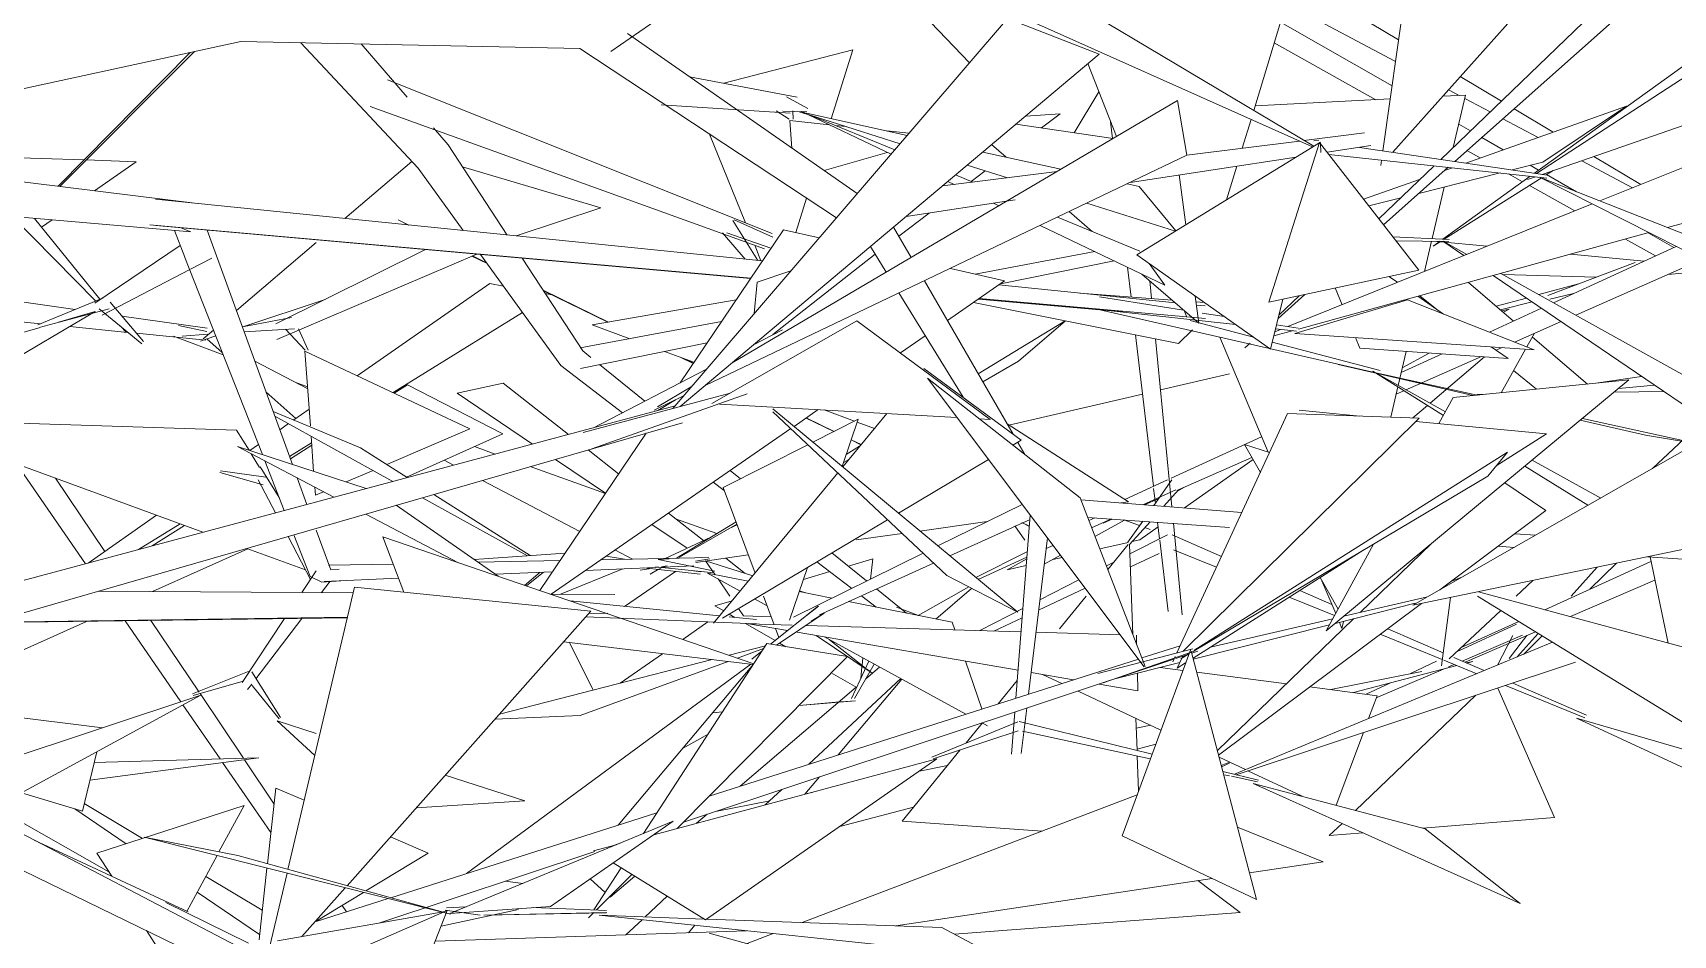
# Model space of a CAD drawing. Header units: millimetres. Extents: x 78096 to 288885, y -20632 to 149556.
# Drawn here: x 252493.1 to 252855.6, y 93329.2 to 93528.8 of the extents above; entities that cross this region are included whole.
import ezdxf

# ---------------------------------------------------------------- set-up
doc = ezdxf.new("R2010")
doc.units = ezdxf.units.MM
doc.layers.add('G-IMPT', color=8, linetype='Continuous', lineweight=9)
doc.layers.add('L-PLNT', color=71, linetype='Continuous', lineweight=9)

# ---------------------------------------------------------------- blocks, each defined once
blk = doc.blocks.new('ZZ-V - Tree Broadleaf 1 - 3dtree rotund SIMPLU-4826059-TOMH A-A')
at = {"layer": 'G-IMPT'}
for p, q in [((27098.45, 93527.24), (27055, 93553.21)), ((27003.63, 93522.15), (26987.37, 93539.19)), ((27073.64, 93535.3), (27097.77, 93522.44)), ((27097.01, 93517.03), (27072.38, 93531.16)), ((27093.41, 93514), (27070.98, 93526.54)), ((26831.43, 93524.44), (26802.2, 93494.86)), ((26832.37, 93524.64), (26802.62, 93494.81)), ((27026.74, 93506.69), (27032.22, 93515.71)), ((27109.49, 93516.2), (27111.87, 93514.93)), ((27121.17, 93513.66), (27112.08, 93519.1)), ((27096.6, 93514.16), (27066.77, 93512.66)), ((27113.22, 93515), (27108.2, 93514.75)), ((27113.22, 93515), (27110.55, 93503.44)), ((27113.06, 93514.29), (27118.7, 93511.29)), ((27034.8, 93509.11), (27035.23, 93505.43)), ((27114.33, 93507.08), (27111.74, 93508.57)), ((27121.51, 93509.79), (27129.3, 93505.64)), ((27132.62, 93506.82), (27123.98, 93511.98)), ((27121.58, 93502.92), (27116.84, 93505.64)), ((26807.95, 93500.68), (26785.95, 93501.42)), ((27116.48, 93501.11), (27113.57, 93502.73)), ((27151.97, 93495.25), (27141.61, 93501.44)), ((26819.5, 93500.29), (26808.45, 93500.66)), ((26819.5, 93500.29), (26810.22, 93493.87)), ((26865.56, 93487.71), (26880.4, 93500.32)), ((26922.17, 93490.11), (26891.58, 93499.17)), ((27125.86, 93495.86), (27122.76, 93497.6)), ((27129.41, 93498.42), (27127.56, 93499.48)), ((27138.92, 93500.51), (27150.16, 93494.52)), ((27108.52, 93494.68), (27105.88, 93483.27)), ((27137.43, 93489.4), (27127.37, 93495.02)), ((27137.81, 93493.6), (27131.16, 93497.42)), ((26800.88, 93487.41), (26798.55, 93485.8)), ((26877.33, 93487.44), (26879.74, 93486.27)), ((26877.33, 93487.44), (26879.64, 93486.28)), ((26922.17, 93490.11), (26903.42, 93483.86)), ((27155.25, 93479.44), (27148.58, 93483.16)), ((27159.27, 93481.28), (27153.59, 93484.54)), ((26841.63, 93467.38), (26859.28, 93482.38)), ((26897.02, 93477.76), (26893.68, 93479.38)), ((26893.81, 93479.44), (26896.89, 93477.94)), ((27105.74, 93482.68), (27104.2, 93476.01)), ((27118.05, 93481.59), (27106.91, 93482.66)), ((27132.7, 93469.09), (27159.8, 93481.52)), ((27152.71, 93478.27), (27136.47, 93479.82)), ((27038.58, 93476.94), (27039.35, 93470.36)), ((27131.41, 93470.68), (27150.73, 93478.02)), ((27137.61, 93466.35), (27165.5, 93478.64)), ((26897.62, 93473.34), (26868.32, 93452.94)), ((26897.62, 93473.34), (26900.61, 93472.79)), ((27043.5, 93473.9), (27043.87, 93470.02)), ((27113.88, 93473.59), (27123.88, 93465.04)), ((27142.14, 93474.76), (27121.46, 93475.36)), ((27129.47, 93470.89), (27138.25, 93473.28)), ((27161.9, 93475.72), (27157.99, 93475.33)), ((26805.98, 93467.61), (26779.27, 93471.39)), ((26861.23, 93469.81), (26843.07, 93463.75)), ((26909.39, 93471.87), (26923.87, 93464.83)), ((26923.73, 93464.81), (26909.5, 93471.71)), ((26909.88, 93471.12), (26911.29, 93470.86)), ((26952.06, 93469.74), (26920.22, 93464.2)), ((27103.15, 93470.64), (27106.91, 93467.63)), ((27120.04, 93468.32), (27126.69, 93470.13)), ((27120.99, 93467.51), (27127.97, 93469.26)), ((27131.85, 93469.88), (27137.13, 93471.12)), ((26773.07, 93466.99), (26798.39, 93464.46)), ((26835.19, 93463.47), (26816.32, 93466.14)), ((26904.87, 93466.9), (26876.23, 93449.22)), ((27118.55, 93462.59), (27130.03, 93467.86)), ((27121.24, 93467.3), (27122.91, 93467.69)), ((27122.91, 93467.69), (27121.62, 93466.98)), ((27124.09, 93460.4), (27134.35, 93464.92)), ((26804.81, 93463.82), (26817.58, 93462.54)), ((26819.54, 93462.35), (26834.86, 93460.81)), ((26838.68, 93457.6), (26827.73, 93461.72)), ((26835.09, 93462.7), (26828.85, 93464.07)), ((26835.28, 93462.11), (26829.63, 93461.67)), ((26834.25, 93461.11), (26836.54, 93463.06)), ((26837.06, 93461.75), (26835.18, 93461.12)), ((26928.55, 93461.14), (26920.22, 93464.2)), ((27040.33, 93462.01), (27044.27, 93428.5)), ((27069.6, 93436.08), (27058.96, 93461.49)), ((27126.8, 93459.33), (27128.5, 93462.34)), ((27128.03, 93461.5), (27140.17, 93451.11)), ((26835.11, 93461.1), (26833.66, 93460.62)), ((26838.5, 93458.07), (26835.08, 93461.13)), ((26942.74, 93455.93), (26936.24, 93458.32)), ((27044.74, 93461.13), (27048.34, 93423.93)), ((27100.11, 93458.32), (27098.36, 93450.8)), ((27099.02, 93453.63), (27108.06, 93457.78)), ((27105.22, 93457.97), (27099.27, 93454.71)), ((27120.01, 93458.61), (27121.32, 93459.18)), ((27121.09, 93449.2), (27126.52, 93458.83)), ((26857.37, 93450.06), (26845.7, 93456.18)), ((26942.56, 93455.67), (26939.83, 93457)), ((26940.51, 93456.75), (26942.6, 93455.73)), ((27103.59, 93451.37), (27116.79, 93457.19)), ((27105.4, 93446.88), (27117.46, 93457.14)), ((27123.84, 93454.08), (27128.96, 93449.99)), ((26854.72, 93451.45), (26857.33, 93450.51)), ((26879.4, 93450.93), (26876.49, 93449.09)), ((26900.53, 93440.12), (26879.4, 93450.93)), ((27045.83, 93449.8), (27061.11, 93453.35)), ((27098.29, 93450.47), (27096.75, 93443.81)), ((27100.09, 93449.83), (27103.33, 93451.26)), ((27152.16, 93452.8), (27142.06, 93451.3)), ((27147.03, 93450.12), (27155.01, 93450.86)), ((26854.75, 93443.5), (26848.15, 93449.41)), ((27012.34, 93442.03), (27041.87, 93448.88)), ((27097.92, 93448.88), (27099.63, 93449.63)), ((27115.73, 93448.83), (27117.7, 93448.86)), ((27146.05, 93449.31), (27157.04, 93449.48)), ((26841.67, 93440.92), (26769.99, 93443.25)), ((26857.69, 93445.54), (26854.28, 93443.17)), ((26973.64, 93440.61), (26967.5, 93443.58)), ((26967.55, 93443.61), (26973.69, 93440.63)), ((26978.19, 93442.92), (26971.48, 93445.38)), ((27101.58, 93443.64), (27104.82, 93446.4)), ((27166.15, 93443.28), (27154.54, 93432.41)), ((26834.21, 93418.33), (26768.59, 93442.42)), ((26841.67, 93440.92), (26844.42, 93436.46)), ((26853.1, 93442.35), (26851.2, 93441.02)), ((26900.53, 93440.12), (26879.24, 93430.52)), ((26982.61, 93441.3), (26978.82, 93442.69)), ((26846.47, 93437.73), (26844.57, 93436.41)), ((26858.23, 93438.11), (26853.35, 93435.1)), ((26858.27, 93437.59), (26853.54, 93434.6)), ((26894.22, 93437.27), (26898.79, 93435.63)), ((26979.64, 93437.7), (26977.47, 93438.75)), ((26977.48, 93438.79), (26979.66, 93437.73)), ((27048.22, 93430.31), (27068.17, 93439.47)), ((27064.4, 93437.76), (27069.94, 93435.96)), ((27064.4, 93437.76), (27067.91, 93431.58)), ((26793.11, 93433.41), (26808.29, 93411.38)), ((26844.88, 93435.71), (26846.75, 93432.66)), ((26889.56, 93433.16), (26887.5, 93434.24)), ((26906.56, 93432.85), (26923.15, 93426.9)), ((27049.48, 93427.55), (27066.05, 93434.85)), ((27051.17, 93423.71), (27066.29, 93434.44)), ((26801.67, 93430.27), (26812.51, 93414.09)), ((26917.48, 93418.51), (26895.98, 93429.79)), ((27037.94, 93425.59), (27047.35, 93429.91)), ((27044.33, 93424.24), (27048.35, 93429.95)), ((27041.9, 93424.43), (27049.2, 93427.75)), ((27042.33, 93424.4), (27045.33, 93425.72)), ((27044.32, 93428.02), (27044.7, 93424.77)), ((27046.57, 93424.07), (27049.84, 93427.72)), ((27051.17, 93428.29), (27049.57, 93427.41)), ((26823.98, 93422.08), (26808.82, 93411.52)), ((27030, 93420.91), (27031.29, 93421.55)), ((26829.17, 93420.18), (26820, 93414.52)), ((26830.14, 93419.82), (26823.02, 93415.33)), ((26938.68, 93421.33), (26947.79, 93418.06)), ((27013.68, 93419.78), (27015.85, 93416.58)), ((27016.87, 93419.64), (27015.18, 93420.46)), ((27015.19, 93420.47), (27016.87, 93419.65)), ((27030.62, 93419.3), (27035, 93421.29)), ((27037.9, 93421.01), (27031.35, 93417.41)), ((27033.16, 93420.36), (27035.16, 93421.24)), ((27041.2, 93419.8), (27037.76, 93421.06)), ((27038.62, 93416.14), (27041.91, 93420.81)), ((27038.99, 93415.61), (27043.52, 93420.66)), ((27039.07, 93413.54), (27047.37, 93417.78)), ((27041.24, 93416.66), (27045.32, 93419.55)), ((27043.59, 93418.92), (27042.36, 93419.37)), ((27045.2, 93420.58), (27045.63, 93416.89)), ((27048.69, 93420.33), (27050.65, 93400.09)), ((26844.12, 93414.69), (26823.11, 93405.22)), ((26856.92, 93409.99), (26843.93, 93414.76)), ((26929.12, 93412.4), (26925.28, 93414.41)), ((27020.54, 93414.71), (27022.09, 93415.42)), ((27038.67, 93416.07), (27032.41, 93414.65)), ((27038.7, 93415.6), (27034.18, 93410.07)), ((27039.72, 93395.68), (27038.99, 93415.61)), ((27041.24, 93416.66), (27039.6, 93416.28)), ((27045.67, 93416.57), (27047.51, 93400.84)), ((27059.3, 93412.99), (27048.4, 93417.73)), ((27058.19, 93410.58), (27048.73, 93414.45)), ((27005, 93408.35), (27016.43, 93414.09)), ((27005.55, 93407.89), (27016.33, 93412.8)), ((27011.94, 93410), (27016.3, 93412.45)), ((27016.18, 93410.96), (27011.94, 93410)), ((27023.74, 93413.23), (27020.12, 93411.24)), ((27024.09, 93412.76), (27022.04, 93412.29)), ((27033.87, 93410.88), (27035.54, 93411.73)), ((27039.18, 93410.65), (27045.56, 93413.64)), ((27130.77, 93401.21), (27154.23, 93411.88)), ((27136.63, 93404.21), (27142.35, 93410.63)), ((27146.6, 93411.51), (27140.69, 93405.72)), ((27158.04, 93393.81), (27154.02, 93412.88)), ((26913.27, 93404.66), (26927.02, 93410.25)), ((26927.42, 93401.94), (26938.67, 93409.68)), ((27019.17, 93403.36), (27027.82, 93407.79)), ((27081.11, 93408.31), (27085.07, 93401.33)), ((27084.55, 93400.36), (27081.52, 93407.58)), ((27112.8, 93408.58), (27110.03, 93407.42)), ((27128.12, 93407.68), (27124.41, 93404.21)), ((27136.45, 93399.67), (27155.11, 93407.71)), ((26992.32, 93399.92), (27003.5, 93406.23)), ((26996.18, 93399.14), (27004.1, 93405.92)), ((27018.9, 93401.13), (27029.19, 93405.96)), ((27029.39, 93404.21), (27023.5, 93396.99)), ((27084.3, 93399.9), (27074.3, 93403.99)), ((27083.7, 93402.38), (27076.62, 93405.46)), ((27109.9, 93403.9), (27107.93, 93388.78)), ((27005.89, 93396.57), (27015.43, 93401.45)), ((27121.04, 93401.06), (27109.62, 93390.36)), ((26808.48, 93398.62), (26770.69, 93381.58)), ((26817, 93398.74), (26829.34, 93380.81)), ((26822.74, 93398.82), (26833.37, 93382.96)), ((27009.01, 93396.48), (27015.27, 93399.42)), ((27085.93, 93397.06), (27085.37, 93398.4)), ((27086.29, 93398.63), (27085.93, 93397.06)), ((27108.31, 93391.67), (27096.07, 93397)), ((27111.76, 93392.09), (27124.51, 93398.04)), ((27112.17, 93392.74), (27125.03, 93398.6)), ((27113.2, 93389.64), (27128.71, 93396.33)), ((27108.11, 93390.16), (27094.42, 93395.76)), ((27112.52, 93389.84), (27125.83, 93395.55)), ((27120.29, 93388.94), (27123.7, 93395.5)), ((27122.88, 93390.43), (27126.83, 93395.5)), ((27124.66, 93390.76), (27129.3, 93395.97)), ((27130.2, 93395.42), (27126.03, 93391.33)), ((27088.49, 93382.87), (27111.35, 93388.84)), ((27101.06, 93387.08), (27106.84, 93389.79)), ((27115.73, 93387.05), (27108.46, 93390.02)), ((27109.5, 93388.54), (27110.75, 93389.08)), ((27117.37, 93387.73), (27110.64, 93390.66)), ((27113.39, 93389.46), (27114.89, 93389.76)), ((27113.52, 93389.4), (27114.89, 93389.76)), ((26968.15, 93367.04), (26988.45, 93385.98)), ((26974.57, 93369.09), (26988.66, 93385.86)), ((26980.71, 93385.93), (26983.76, 93388.53)), ((27014.17, 93385.58), (27009.94, 93380.39)), ((27083.45, 93383.53), (27103.62, 93387.53)), ((27093.53, 93381.69), (27108.38, 93388.06)), ((26812.04, 93375.07), (26747.25, 93383.25)), ((26833.58, 93382.64), (26843.15, 93368.36)), ((26952.91, 93362.17), (26978.56, 93384.09)), ((27088.95, 93356.83), (27115.54, 93382.28)), ((27091.27, 93382.51), (27096.54, 93384.97)), ((27132.93, 93355.24), (27120.4, 93383.89)), ((27139.58, 93377.29), (27122.08, 93384.45)), ((27139.97, 93377.9), (27123.69, 93384.98)), ((26829.81, 93380.14), (26838.02, 93368.21)), ((27006.47, 93376.15), (27002.86, 93371.73)), ((27040.66, 93370.08), (27040.4, 93377.2)), ((27040.48, 93375.01), (27043.71, 93375.65)), ((27179.56, 93364.99), (27137.81, 93377.24)), ((27137.81, 93377.24), (27215.58, 93341.01)), ((26940.21, 93370.51), (26945.84, 93373.69)), ((27040.65, 93370.39), (27044.78, 93371.47)), ((26807.6, 93356.67), (26810.76, 93369.77)), ((26809.25, 93363.49), (26846.57, 93368.46)), ((26810.19, 93367.41), (26846.57, 93368.46)), ((26838.58, 93367.4), (26849.24, 93351.92)), ((26843.37, 93368.03), (26849.94, 93358.23)), ((27001.6, 93370.18), (26988.74, 93354.44)), ((27040.99, 93361.16), (27040.71, 93368.86)), ((27061.11, 93367.47), (27059.28, 93366.75)), ((27059.35, 93366.49), (27061.11, 93367.23)), ((26967.25, 93360.38), (26970.48, 93364.21)), ((26992.57, 93365.51), (26998.79, 93366.74)), ((26807.6, 93356.67), (26794.14, 93360.73)), ((26958.5, 93358.04), (26962.16, 93361.45)), ((26967.37, 93360.51), (26968.86, 93360.81)), ((26788.29, 93357.54), (26813.45, 93343.2)), ((26817.28, 93349.44), (26805.9, 93357.18)), ((26820.87, 93350.61), (26808, 93358.33)), ((26947.47, 93356.57), (26959.48, 93358.95)), ((26974.97, 93353.26), (26991.24, 93357.5)), ((26943.33, 93353.97), (26945.66, 93355.97)), ((27019.67, 93352.24), (26988.74, 93354.44)), ((27083.14, 93351.27), (27085.96, 93353.96)), ((27132.93, 93355.24), (27103.78, 93352.92)), ((27090.61, 93351.87), (27083.14, 93351.27)), ((26847.34, 93334.74), (26834.85, 93342.23)), ((26923.11, 93338.7), (26919.83, 93341.7)), ((26924.24, 93337.66), (26929.64, 93342.27)), ((26846.75, 93329.41), (26832.98, 93338.77)), ((26864.97, 93335.8), (26865.93, 93334.36)), ((26931.95, 93333.27), (26936.84, 93337.82)), ((26927.7, 93329.3), (26931.27, 93332.63)), ((26941.54, 93329.77), (26942.91, 93331.41))]:
    blk.add_line(p, q, dxfattribs=at)
blk = doc.blocks.new('ZZ-V - Tree Broadleaf 1 - 3dtree rotund SIMPLU-4826034-TOMH A-A')
at = {"layer": 'G-IMPT'}
for p, q in [((27107.92, 93594.39), (27094.98, 93502.69)), ((26995.38, 93573.96), (26924.37, 93524.63)), ((27159.05, 93571.78), (27097.16, 93502.37)), ((27001.01, 93550.67), (27079.7, 93503.69)), ((26983.82, 93546.36), (27079.46, 93503.54)), ((27073.85, 93536.01), (27066.45, 93511.6)), ((27143.25, 93534.91), (27107.8, 93500.8)), ((27151.93, 93536.82), (27110.88, 93500.34)), ((27188.44, 93536.51), (27128.96, 93497.67)), ((27012.01, 93531.92), (26938.06, 93445.69)), ((27032.25, 93524.05), (27012.01, 93531.92)), ((26768.38, 93510.76), (26842.62, 93526.87)), ((26842.62, 93526.87), (26917.51, 93525.34)), ((26855.82, 93526.6), (26881.76, 93498.88)), ((26928.03, 93528.67), (26978.82, 93493.22)), ((27128.46, 93497.74), (27170.68, 93528.19)), ((26869.21, 93526.32), (26879.32, 93514.58)), ((26917.51, 93525.34), (26974.23, 93487.86)), ((27032.25, 93524.05), (26939.71, 93446.13)), ((26949.31, 93517.63), (26977.83, 93525)), ((26973.09, 93509.79), (26977.83, 93525)), ((27206.74, 93524.05), (27130.2, 93497.48)), ((27029.78, 93521.97), (27036.08, 93505.83)), ((26960.02, 93484.42), (26875.03, 93518.41)), ((26965.51, 93514.52), (26941.78, 93519.07)), ((26958.33, 93481.01), (26871.16, 93512.49)), ((26964.02, 93511.04), (26935.46, 93512.88)), ((27049.63, 93513.81), (26951.16, 93455.77)), ((26967.88, 93512.07), (26963.17, 93514.63)), ((27051.69, 93501.73), (27049.63, 93513.81)), ((27113.29, 93499.98), (27148.83, 93512.54)), ((27130.3, 93500.17), (27148.83, 93512.54)), ((26963.77, 93509.7), (26960.91, 93511.51)), ((26967.69, 93511.28), (26962.38, 93511.48)), ((26972.6, 93508.46), (26963.94, 93509.4)), ((26964.37, 93503.31), (26963.94, 93509.4)), ((26964.66, 93509.7), (26964.56, 93511.5)), ((26967.67, 93510.82), (26966.02, 93511.34)), ((26966.5, 93511.38), (26986.28, 93501.92)), ((26967.77, 93510.89), (26966.59, 93511.37)), ((26989.86, 93506.09), (26967.63, 93510.99)), ((26988.29, 93504.27), (26968, 93510.71)), ((26987.12, 93502.9), (26968.8, 93510.46)), ((27013.9, 93508.6), (27035.37, 93505.41)), ((27023.66, 93510.87), (27015.97, 93510.34)), ((27023.66, 93510.87), (27019.56, 93507.76)), ((27065.85, 93509.63), (27063.92, 93503.26)), ((26885.2, 93507.75), (26888.43, 93504)), ((26946.19, 93506.39), (26954.14, 93486.77)), ((26976.36, 93508.06), (26974.01, 93508.31)), ((26990.26, 93506.56), (26985.34, 93507.09)), ((27076.54, 93504.85), (27051.69, 93501.72)), ((27090.95, 93506.66), (27077.55, 93504.97)), ((27080.86, 93505.05), (27079.73, 93504.93)), ((27142.9, 93491.6), (27175.9, 93504.89)), ((26888.43, 93504), (26901.43, 93484.07)), ((27051.69, 93501.73), (26945.2, 93450.76)), ((26985.42, 93502.34), (26971.5, 93498.33)), ((27023.84, 93498.61), (27006.55, 93502.42)), ((27008.52, 93504.07), (27011.76, 93501.27)), ((27075.84, 93501.31), (27039.11, 93495.7)), ((27040.62, 93479.68), (27081.23, 93504.63)), ((27069.77, 93469.21), (27080.98, 93504.55)), ((27102.92, 93476.33), (27080.98, 93504.55)), ((27081.22, 93504.4), (27081.26, 93502.29)), ((27092.35, 93503.84), (27082.68, 93502.36)), ((27083.03, 93501.91), (27131.22, 93496.67)), ((27131.27, 93497.32), (27089.84, 93503.45)), ((26757.13, 93500.45), (26833.04, 93491.04)), ((26881.76, 93498.88), (26891.75, 93485.05)), ((27022.97, 93498.1), (26997.64, 93494.91)), ((27012.02, 93496.72), (27003.14, 93499.54)), ((27007.07, 93498.3), (27003.97, 93495.94)), ((27062.72, 93499.31), (27060.46, 93491.87)), ((27106.33, 93499.39), (27094.12, 93487.64)), ((27094.7, 93500.65), (27094.52, 93499.41)), ((27109.42, 93499.05), (27095.13, 93486.35)), ((27120.9, 93497.8), (27102.91, 93493.26)), ((27108.62, 93498.34), (27110.36, 93498.95)), ((27130.3, 93500.17), (27123.54, 93498.47)), ((27132.58, 93498.31), (27131.06, 93497.35)), ((26998.84, 93495.92), (27000.27, 93495.24)), ((27004.4, 93495.76), (27000.54, 93497.36)), ((27041.11, 93494.8), (27038.45, 93495.39)), ((27049.21, 93484.96), (27041.11, 93494.8)), ((27049.99, 93497.37), (27051.44, 93486.33)), ((27090.73, 93492.02), (27103.28, 93496.45)), ((27108.26, 93483.16), (27127.55, 93497.08)), ((27130.17, 93496.79), (27108.54, 93483.15)), ((27128.71, 93496.97), (27126.95, 93496.36)), ((27196.39, 93462.98), (27129.57, 93496.84)), ((27207.39, 93466.24), (27129.57, 93496.84)), ((26759.24, 93490.99), (26831.57, 93484.78)), ((26957.85, 93478.33), (26823.75, 93491.97)), ((26965.24, 93484.62), (26967.62, 93492.23)), ((27013.74, 93491.83), (26989.6, 93488.14)), ((27008.94, 93491.1), (27010.13, 93490.53)), ((27049.15, 93484.92), (27029.58, 93491.14)), ((27073.95, 93463.82), (27141.24, 93490.93)), ((27098.92, 93492.26), (27091.91, 93490.49)), ((26792.12, 93488.17), (26810.5, 93469.48)), ((26796.98, 93487.75), (26811.41, 93469.86)), ((26956.86, 93478.43), (26951.31, 93487.31)), ((26960.2, 93483.56), (26951.62, 93487.46)), ((26994.71, 93488.92), (26988, 93483.84)), ((27041.3, 93480.53), (27023.1, 93488.04)), ((27025.67, 93489.27), (27030.77, 93484.88)), ((27168.74, 93488.72), (27157.85, 93485.72)), ((26822.52, 93486.31), (26955.28, 93474.53)), ((26955.21, 93474.42), (26823.78, 93486.19)), ((26955.28, 93474.52), (26823.92, 93486.18)), ((26827.91, 93485.09), (26830.23, 93479.16)), ((26831.57, 93484.78), (26829.34, 93485.69)), ((26835.17, 93485.17), (26853.99, 93433.33)), ((26962.52, 93485.25), (26939.65, 93451.36)), ((26954.06, 93478.71), (26949.05, 93484.55)), ((26959.74, 93481.14), (26950.02, 93484.52)), ((26970.41, 93483.42), (26962.52, 93485.25)), ((26986.85, 93485.83), (26990.73, 93479.1)), ((27019.22, 93486.19), (27046.79, 93473.01)), ((27153.75, 93484.59), (27076.36, 93463.25)), ((27109.62, 93483.1), (27097.22, 93483.66)), ((26810.32, 93469), (26829.22, 93481.75)), ((26850.36, 93464.4), (26883.44, 93480.85)), ((26850.55, 93460.99), (26894.74, 93479.83)), ((26895.58, 93479.76), (26913.3, 93455.24)), ((26956.16, 93481.8), (26957.55, 93478.36)), ((26982.75, 93479.86), (26960.2, 93462.05)), ((26981.74, 93481.52), (26985.22, 93475.85)), ((27031.36, 93480.39), (27004.87, 93475.43)), ((27040.62, 93479.68), (27070.17, 93458.81)), ((27109.53, 93482.62), (27097.89, 93482.79)), ((27106.12, 93481.62), (27107.64, 93482.72)), ((27107.75, 93482.65), (27106.12, 93481.62)), ((27108.24, 93482.69), (27112.9, 93479.51)), ((27113.55, 93479.77), (27108.33, 93482.68)), ((26811.94, 93466.37), (26831.3, 93476.42)), ((26830.25, 93479.1), (26847.35, 93435.5)), ((26831.46, 93476.5), (26836.18, 93478.95)), ((26904.78, 93478.93), (26918.16, 93458.43)), ((26964.18, 93476.15), (26956.71, 93473.61)), ((27011.39, 93473.91), (26999.4, 93476.7)), ((27035.59, 93478.37), (27010.51, 93473.3)), ((27043.32, 93477.77), (27046.79, 93473.01)), ((27069.77, 93469.21), (27102.92, 93476.33)), ((26956.71, 93473.61), (26956.07, 93466.69)), ((26993.69, 93473.96), (27013.25, 93440.03)), ((27011.39, 93473.91), (26998.75, 93465.18)), ((27049.13, 93469.05), (27010.09, 93473.02)), ((27041.72, 93475.43), (27054.31, 93464.57)), ((27085.95, 93468.66), (27084.44, 93472.36)), ((27096.33, 93474.92), (27098.23, 93473.61)), ((27119.38, 93475.11), (27175.13, 93437.17)), ((27184.26, 93440.32), (27121.07, 93475.58)), ((26797.74, 93464.19), (26812.26, 93470.21)), ((26821.07, 93460.55), (26813.72, 93469.2)), ((26988.04, 93471.26), (27002.2, 93448.19)), ((27049.85, 93460.11), (27004.53, 93469.17)), ((27037.47, 93467.05), (27005.59, 93469.9)), ((27005.79, 93470.04), (27055.81, 93465.61)), ((27055.81, 93465.61), (27005.79, 93470.04)), ((27048.39, 93469.69), (27027.98, 93471.2)), ((27050.95, 93467.48), (27032.37, 93470.43)), ((27053.52, 93470.56), (27054.31, 93464.57)), ((27055.51, 93469.16), (27053.69, 93469.3)), ((27055.68, 93468.38), (27053.79, 93468.57)), ((27070.17, 93458.81), (27072.84, 93469.87)), ((27077.76, 93470.92), (27071.82, 93465.64)), ((27076.45, 93470.64), (27071.99, 93466.35)), ((27100.4, 93469.77), (27075.56, 93462.31)), ((27100.4, 93469.77), (27128.41, 93458.7)), ((27102.72, 93470.52), (27108.4, 93466.6)), ((26734.14, 93422.07), (26810.41, 93467.13)), ((26798.03, 93463.58), (26813.5, 93467.78)), ((26802.32, 93464.8), (26810.41, 93467.13)), ((26820.68, 93459.97), (26811.3, 93467.75)), ((26842.95, 93463.73), (26853.76, 93465.86)), ((26948.81, 93464.93), (26917.57, 93459.09)), ((26946.7, 93446.79), (26978.73, 93465.1)), ((27008.22, 93443.3), (26978.73, 93465.1)), ((27024.78, 93465.12), (27005.56, 93453.37)), ((27024.85, 93465.11), (27014.46, 93456.14)), ((27062.4, 93464.3), (27030.91, 93467.77)), ((27069.92, 93458.99), (27031.45, 93467.77)), ((27051.1, 93467.35), (27051.67, 93465.9)), ((27066.37, 93461.49), (27052.37, 93465.19)), ((27059.92, 93466.05), (27055.07, 93466.82)), ((26690.7, 93432.64), (26798.03, 93463.56)), ((26815.99, 93463.89), (26817.28, 93462.58)), ((26854.42, 93463.33), (26843.35, 93462.65)), ((26856.78, 93458.58), (26852.49, 93463.28)), ((26857.49, 93458.59), (26855.36, 93463.35)), ((26962.28, 93463.07), (26955.92, 93459.78)), ((26993.85, 93461.79), (26988.35, 93457.99)), ((27049.85, 93460.11), (27052.92, 93463.11)), ((27075.21, 93462.93), (27070.88, 93461.74)), ((27071.1, 93462.68), (27072.39, 93463.19)), ((27075.91, 93462.81), (27071.26, 93463.32)), ((27076.26, 93463.46), (27071.48, 93464.21)), ((27128.41, 93458.7), (27075.56, 93462.31)), ((27089.89, 93459.01), (27088.91, 93461.4)), ((26893.24, 93441.2), (26856.76, 93458.39)), ((26857.96, 93441.88), (26856.76, 93458.39)), ((26945.62, 93460.21), (26917.64, 93454.56)), ((26918.16, 93458.43), (26919.91, 93457.01)), ((27065.65, 93460.16), (27064.47, 93459.12)), ((27094.1, 93453.47), (27070.2, 93458.92)), ((27094.39, 93454.1), (27070.55, 93460.39)), ((27089.89, 93459.01), (27122.65, 93456.79)), ((27118.94, 93459.34), (27122.65, 93456.79)), ((26913.3, 93455.24), (26926.94, 93444.78)), ((26945.53, 93454.4), (26920.53, 93441.46)), ((26921.88, 93455.42), (26931.86, 93447.32)), ((26993.56, 93454.57), (27015.07, 93438.68)), ((27006.59, 93451.59), (27014.46, 93456.14)), ((27115.8, 93448.67), (27085.12, 93455.47)), ((27114.92, 93448.58), (27085.12, 93455.47)), ((26890.4, 93449.1), (26900.54, 93451.33)), ((26914.98, 93439.97), (26900.54, 93451.33)), ((26942.15, 93450.46), (26934.65, 93446.04)), ((27028.05, 93425.96), (26994.34, 93452.41)), ((27042.22, 93388.6), (26994.34, 93452.41)), ((27149.33, 93452.03), (27082.47, 93396.53)), ((27108.8, 93444.99), (27092.74, 93453.93)), ((27092.74, 93453.93), (27108.37, 93444.19)), ((27110.51, 93448.14), (27149.33, 93452.03)), ((26890.4, 93449.1), (26907.06, 93437.85)), ((26950.71, 93449.08), (26918.24, 93440.38)), ((26954.48, 93448.95), (26920.16, 93436.81)), ((26940.45, 93448.48), (26933.91, 93445.35)), ((26938.69, 93447.64), (26934.77, 93445.28)), ((27110.51, 93448.14), (27107.37, 93442.36)), ((26938.58, 93446.3), (26736.27, 93392.08)), ((26869.07, 93436.98), (26849.73, 93445.07)), ((26850.12, 93444), (26876.19, 93429.58)), ((27000.86, 93443.72), (26948.37, 93446.69)), ((27014.29, 93400.63), (26960.2, 93445.62)), ((26998.59, 93408.78), (26960.2, 93445)), ((26970.21, 93445.46), (26964.85, 93441.75)), ((26969.04, 93438.27), (26979.05, 93443.35)), ((26975.48, 93432.91), (26979.05, 93443.35)), ((26985.33, 93444.6), (26975.6, 93432.8)), ((27008.22, 93443.3), (27005.77, 93443.44)), ((27049.42, 93391.64), (27073.93, 93444.59)), ((27103.02, 93443.59), (27050.86, 93392.01)), ((27103.02, 93443.59), (27073.93, 93444.59)), ((27089.86, 93444.04), (27076.49, 93445.33)), ((27164.94, 93437.78), (27139.07, 93443.51)), ((26940.2, 93442.56), (26735.72, 93383.5)), ((26858.69, 93431.8), (26858.13, 93439.57)), ((26893.24, 93441.2), (26874.85, 93433.31)), ((26932.15, 93440.24), (26908.67, 93405.44)), ((26964.15, 93441.27), (26911.19, 93404.67)), ((27038.79, 93425.04), (27011.96, 93442.28)), ((27131.18, 93440.08), (27102.27, 93442.85)), ((27131.18, 93440.08), (27120.02, 93433)), ((27153, 93439.78), (27138.58, 93443.11)), ((27164.94, 93437.78), (27153, 93439.78)), ((26870.32, 93428), (26841.89, 93437.28)), ((26841.89, 93437.28), (26863.16, 93426.09)), ((26869.07, 93436.98), (26879.38, 93430.43)), ((26926.08, 93431.24), (26919.34, 93436.54)), ((26949.22, 93428.2), (26967.93, 93437.7)), ((26979.35, 93437.35), (26976.37, 93435.53)), ((27015.07, 93438.68), (27013.23, 93437.59)), ((27014.3, 93438.22), (27015.84, 93435.54)), ((27122.53, 93436.06), (27053.2, 93392.2)), ((27101.6, 93402.18), (27164.22, 93437.95)), ((27122.53, 93436.06), (27118.16, 93430.73)), ((26846.86, 93432.83), (26851.07, 93426)), ((26847.88, 93434.13), (26852.19, 93423.15)), ((26912.1, 93434.45), (26923.18, 93426.96)), ((26975.76, 93433.76), (26976.96, 93434.45)), ((27007.86, 93434.39), (26987.94, 93422.54)), ((27126.37, 93432.97), (27140.31, 93424.29)), ((27143.12, 93425.89), (27127.98, 93434.31)), ((26837.92, 93431.53), (26847.51, 93428.84)), ((26838.12, 93431.93), (26848.12, 93430.49)), ((26846.4, 93429.96), (26850.26, 93422.63)), ((26855.08, 93430.34), (26857.21, 93424.49)), ((26871.81, 93432), (26865.88, 93429.46)), ((26946.98, 93429.41), (26949.38, 93427.57)), ((26974.52, 93431.49), (26947.07, 93398.21)), ((26950.75, 93432.01), (26953.05, 93430.14)), ((27053.25, 93392.12), (27118.16, 93430.73)), ((27121.91, 93429.27), (27131.02, 93423.11)), ((26859.07, 93426.53), (26858.94, 93428.31)), ((26860.86, 93427.3), (26859.07, 93426.53)), ((26882.72, 93425.96), (26905.93, 93413.12)), ((26885.27, 93426.7), (26906.57, 93413.17)), ((26949.22, 93428.2), (26956.23, 93409.32)), ((27028.05, 93425.96), (27042.43, 93388.66)), ((27063.81, 93422.73), (27028.23, 93425.49)), ((27038.79, 93425.04), (27037.08, 93424.81)), ((26870.25, 93422.36), (26890.71, 93411.59)), ((26876.94, 93424.29), (26899.45, 93408.6)), ((26944.83, 93416.48), (26937.09, 93422.57)), ((26996.64, 93415.31), (27015.28, 93424.5)), ((27013.86, 93381.65), (27017.07, 93422.12)), ((27061.11, 93419.42), (27029.72, 93421.63)), ((27107.59, 93405.6), (27131.02, 93423.11)), ((26854.3, 93417.75), (26857.91, 93408.54)), ((26859.28, 93418.77), (26862.46, 93410.02)), ((26933.43, 93420.04), (26941.2, 93414.79)), ((26952.03, 93420.65), (26938.86, 93412.59)), ((26939.56, 93412.81), (26952.22, 93420.13)), ((26985.53, 93421.1), (26949.01, 93399.37)), ((26952.28, 93419.96), (26950.36, 93419.06)), ((26988.76, 93418.06), (26978.55, 93416.63)), ((27007.53, 93420.68), (26992.68, 93418.6)), ((26999.26, 93413.13), (27017.04, 93421.19)), ((27182.91, 93419.04), (27101.6, 93402.18)), ((27128.73, 93417.67), (27124.21, 93418.02)), ((26853.02, 93417.38), (26858.02, 93407.91)), ((26873.96, 93417.32), (26878.62, 93405.07)), ((26873.96, 93417.32), (26955.96, 93389.26)), ((26946.44, 93417.23), (26936.39, 93412.54)), ((27016.65, 93382.54), (27020.83, 93417.11)), ((27090.77, 93414.44), (27053.04, 93390.5)), ((27092.88, 93415.69), (27082.47, 93396.53)), ((27105.64, 93415.77), (27089.97, 93400.59)), ((27124.03, 93414.99), (27120.49, 93415.24)), ((26876.25, 93411.31), (26862, 93411.02)), ((26894.16, 93412.28), (26914.25, 93413.72)), ((26913.14, 93412.07), (26895, 93411.7)), ((26918.76, 93409.9), (26942.67, 93410.91)), ((26942.93, 93412.68), (26922.16, 93412.25)), ((26927.38, 93412.36), (26923.3, 93413.04)), ((26933.02, 93409.03), (26935.63, 93410.54)), ((26947.18, 93409.34), (26934.23, 93410.68)), ((26934.82, 93412.31), (26937.22, 93412.43)), ((26947.33, 93409.74), (26934.82, 93412.31)), ((26936.84, 93410.89), (26935.58, 93410.68)), ((26942.93, 93412.71), (26946, 93412.86)), ((26946.22, 93412.46), (26943.09, 93411.94)), ((26954.75, 93413.31), (26943.15, 93411.68)), ((26955.71, 93408.69), (26945.31, 93412.03)), ((26947.43, 93408.94), (26945.31, 93412.03)), ((26954.08, 93409.21), (26949.76, 93412.61)), ((26963.84, 93398.89), (26967.84, 93410.57)), ((26964.7, 93399.57), (26993.37, 93413.7)), ((26969.92, 93411.81), (26977.59, 93405.93)), ((26970.45, 93400.08), (26995.69, 93411.52)), ((26973.23, 93413.78), (26980.9, 93407.56)), ((26982.23, 93412.42), (26976.87, 93410.83)), ((26982.23, 93412.42), (26981.78, 93407.99)), ((27275.29, 93404.36), (27153.43, 93412.93)), ((26856.1, 93405.01), (26859.28, 93409.82)), ((26860.5, 93407.31), (26857.91, 93408.54)), ((26860.41, 93404.99), (26862.34, 93407.52)), ((26860.5, 93407.31), (26864.66, 93407.62)), ((26860.98, 93407.46), (26877.45, 93408.16)), ((26862.46, 93410.02), (26864.3, 93410.15)), ((26898.79, 93409.06), (26911.47, 93409.59)), ((26905.31, 93406.59), (26908.73, 93409.48)), ((26905.73, 93406.45), (26909.49, 93409.52)), ((26933.32, 93410.31), (26930.86, 93409.97)), ((26944.1, 93409.08), (26931.69, 93410.45)), ((26934.67, 93410.03), (26933.02, 93409.03)), ((26944.23, 93409.55), (26942.66, 93409.81)), ((26952.95, 93405.34), (26945.74, 93409.28)), ((26945.74, 93409.28), (26954.71, 93407.48)), ((26950.68, 93404.21), (26948.07, 93408.01)), ((26972.78, 93409.62), (26966.91, 93407.87)), ((26998.59, 93408.78), (27014.29, 93400.63)), ((26867.42, 93404.94), (26811.16, 93405.29)), ((26867.71, 93406.18), (26853.01, 93343.76)), ((26867.71, 93406.18), (26919.96, 93400.88)), ((26925.25, 93404.59), (26910.91, 93404.67)), ((26958.91, 93402.09), (26956.13, 93403.61)), ((26958.13, 93404.21), (26960.47, 93397.89)), ((26966, 93405.21), (26973.2, 93403.76)), ((26967.4, 93404.93), (26966.06, 93405.36)), ((26979.84, 93404.21), (26982.98, 93401.8)), ((26983.07, 93405.8), (26989.67, 93400.45)), ((27104.85, 93404.04), (27086.35, 93399.75)), ((27187.07, 93360.36), (27115.93, 93404.21)), ((27116.1, 93405.19), (27194.59, 93383.9)), ((26919.96, 93400.88), (26866.07, 93340.15)), ((26948.41, 93399.84), (26915.38, 93403.15)), ((26918.86, 93399.65), (26956.52, 93398.05)), ((26919.49, 93400.35), (26923.73, 93400.41)), ((26923.73, 93400.41), (26919.49, 93400.35)), ((26951.18, 93403.19), (26947.35, 93402.05)), ((26947.35, 93402.05), (26949.31, 93400.93)), ((26950.49, 93400.25), (26951.78, 93399.5)), ((26956.56, 93399.03), (26950.53, 93399.63)), ((26953.67, 93399.84), (26952.55, 93401.47)), ((26959.83, 93399.62), (26953.67, 93399.84)), ((26959.65, 93393.57), (26970.19, 93401.97)), ((26960.99, 93393.35), (26971.49, 93400.41)), ((26967.54, 93399.84), (26970.26, 93402)), ((26968.62, 93398.68), (26971.53, 93400.41)), ((26976.92, 93403.01), (26999.81, 93398.42)), ((26992.33, 93399.92), (26987.53, 93401.77)), ((27058.68, 93369.05), (27103.55, 93402.59)), ((27102.14, 93402.62), (27084.43, 93398.16)), ((26866.15, 93399.55), (26712.66, 93397.26)), ((26718.54, 93397.37), (26866.15, 93399.56)), ((26866.12, 93399.42), (26787.03, 93398.32)), ((26842.92, 93385.12), (26852.27, 93399.23)), ((26845.92, 93385.94), (26856.07, 93399.28)), ((26945.83, 93398.5), (26940.28, 93394.62)), ((26954.14, 93398.15), (26960.67, 93394.38)), ((26964.44, 93397.78), (26954.79, 93398.06)), ((26954.79, 93398.06), (26963.43, 93396.58)), ((26960.79, 93397.03), (26961.52, 93395.06)), ((26965.54, 93396.21), (27014.35, 93387.83)), ((27015.02, 93396.31), (26967.44, 93397.69)), ((27000.38, 93396.73), (26999.81, 93398.42)), ((27036.92, 93395.67), (27018.3, 93396.21)), ((27083.18, 93397.85), (27053.09, 93390.28)), ((27083.91, 93399.19), (27056.86, 93392.92)), ((27088.52, 93399.19), (27058.42, 93370.04)), ((26913.95, 93394.1), (26955.84, 93389.07)), ((26920.49, 93383.42), (26915.21, 93393.95)), ((26958.84, 93393.7), (26931.55, 93351.69)), ((26950.5, 93391.13), (26958.51, 93393.18)), ((26958.12, 93392.59), (26952.36, 93390.49)), ((26958.84, 93393.7), (26976.68, 93390.87)), ((26961.67, 93393.81), (26963.02, 93393.03)), ((26969.77, 93395.49), (26982.12, 93387.14)), ((27002.84, 93378.13), (26971.59, 93395.17)), ((26980.66, 93388.3), (26972.65, 93394.6)), ((27053, 93392.56), (27031.98, 93387.13)), ((27052.51, 93392.49), (27037.34, 93351.23)), ((27040.52, 93395.57), (27040.57, 93393.49)), ((27050.17, 93393.25), (27041.7, 93390.55)), ((27132.48, 93394.01), (27062.19, 93364.82)), ((26955.28, 93389.14), (26892.47, 93342.85)), ((26899.74, 93378.1), (26946.75, 93390.16)), ((26950.29, 93389.74), (26917.61, 93377.84)), ((26925.95, 93353.55), (26955.9, 93389.17)), ((26935.78, 93391.48), (26926.45, 93384.95)), ((26939.01, 93352.82), (26976.68, 93390.87)), ((26940.39, 93354.22), (27048.77, 93390.24)), ((27040.94, 93390.3), (26946.11, 93359.99)), ((26955.5, 93390.26), (26957.79, 93392.09)), ((26977.58, 93381.56), (26981.36, 93389.84)), ((26978.23, 93381.56), (26982.57, 93389.19)), ((26980.04, 93390.57), (26979.88, 93388.91)), ((27006.35, 93379.25), (27002.74, 93389.83)), ((27053.29, 93392.05), (27033.19, 93385.04)), ((27050.13, 93389.53), (27035.77, 93385.92)), ((27048.53, 93389.7), (27049.08, 93390.89)), ((27049.22, 93390.39), (27052.09, 93391.34)), ((27049.54, 93388.28), (27050.78, 93390.9)), ((27051.4, 93389.46), (27049.54, 93388.28)), ((27052.17, 93391.55), (27050.31, 93390.37)), ((27050.31, 93390.37), (27052.13, 93391.46)), ((27067.09, 93337.08), (27052.63, 93392.03)), ((27052.76, 93391.56), (27054.09, 93392)), ((27062.59, 93364.72), (27137.57, 93389.59)), ((26831.92, 93382.59), (26844.47, 93387.6)), ((26832.09, 93382.21), (26843.12, 93385.42)), ((26851.36, 93377.4), (26845.03, 93387.47)), ((26973.08, 93387.24), (26978.7, 93384.01)), ((26979.85, 93388.68), (26979.58, 93385.93)), ((26982.12, 93387.14), (26980.89, 93388.11)), ((27017.23, 93387.34), (27026.62, 93385.73)), ((27024.02, 93384.9), (27019.73, 93386.91)), ((27040.73, 93387.17), (27040.83, 93383.29)), ((27045.75, 93388.43), (27050.78, 93387.77)), ((27053.86, 93387.37), (27073.66, 93384.8)), ((26773.78, 93362.37), (26833.73, 93382.27)), ((26785.7, 93356.13), (26833.73, 93382.27)), ((26844.1, 93383.54), (26845.01, 93384.75)), ((26851.08, 93377.04), (26845.11, 93384.46)), ((27045.94, 93374.6), (27027.62, 93383.21)), ((27032.28, 93384.76), (27040.83, 93383.29)), ((27078.85, 93384.13), (27093.72, 93382.19)), ((27091.83, 93377.12), (27093.72, 93382.19)), ((26946.86, 93378.43), (26949.04, 93378.61)), ((26946.87, 93378.43), (26949.04, 93378.62)), ((26965.93, 93380.02), (26978.47, 93381.06)), ((26965.97, 93380.05), (26974.12, 93380.74)), ((26978.47, 93381.06), (26974.12, 93380.74)), ((27012.88, 93369.25), (27013.62, 93378.55)), ((27015.06, 93369.37), (27016.27, 93379.44)), ((26858.95, 93368.95), (26850.64, 93376.6)), ((26859.28, 93373.8), (26850.64, 93376.6)), ((26898.75, 93376.98), (26917.61, 93377.84)), ((26995.33, 93368.62), (27014.29, 93376.44)), ((26995.58, 93368.2), (27014.35, 93374.39)), ((27007.63, 93375.51), (27006.43, 93376.17)), ((27043.97, 93369.27), (27014.6, 93376.46)), ((27043.59, 93368.24), (27015.34, 93374.35)), ((27084.66, 93357.97), (27090.67, 93374.03)), ((26996.41, 93368.19), (26933.84, 93351.44)), ((26945.29, 93332.6), (26996.41, 93368.19)), ((27064.62, 93365.83), (27058.81, 93368.56)), ((26905.34, 93358.94), (26887.77, 93364.61)), ((27067.51, 93363.52), (27059.63, 93365.44)), ((27061.11, 93364.44), (27059.82, 93364.72)), ((27067.28, 93363.11), (27061.5, 93364.36)), ((27077.12, 93359.96), (27065.16, 93365.57)), ((26772.12, 93363.24), (26841.94, 93326.7)), ((26850.33, 93361.77), (26848.48, 93345.01)), ((26856.62, 93359.08), (26850.33, 93361.77)), ((27040.65, 93360.24), (26966.63, 93332.03)), ((27104.35, 93352.77), (27066.35, 93362.8)), ((27125.36, 93336.2), (27066.35, 93362.8)), ((26767.49, 93356.65), (26839.75, 93321.49)), ((26843.33, 93357.92), (26810.8, 93347.33)), ((26843.33, 93357.92), (26837.77, 93347.63)), ((26934.54, 93356.29), (26875.72, 93337.49)), ((26881.34, 93357.36), (26905.34, 93358.94)), ((26938.12, 93354.41), (26888.76, 93334.03)), ((26911.05, 93335.6), (26938.12, 93354.41)), ((27062.88, 93353.08), (27081.76, 93345.44)), ((27104.35, 93352.77), (27125.36, 93336.2)), ((26830.93, 93334.36), (26796.95, 93350.24)), ((26821.22, 93350.87), (26841.9, 93346.82)), ((26821.22, 93350.87), (26888.94, 93333.85)), ((26884, 93347.38), (26875.65, 93350.95)), ((26925.54, 93349.21), (26920.56, 93347.88)), ((26924.5, 93348.93), (26926.39, 93349.56)), ((27067.09, 93337.08), (27037.34, 93351.23)), ((26810.8, 93347.33), (26814.07, 93342.24)), ((26837.33, 93346.82), (26830.67, 93334.48)), ((26841.9, 93346.82), (26888.94, 93333.85)), ((26884, 93347.38), (26870.24, 93339.01)), ((26873.32, 93331.92), (26920.83, 93347.71)), ((27081.76, 93345.44), (27065.53, 93343)), ((26848.37, 93344.04), (26846.62, 93328.19)), ((26852.82, 93342.93), (26848.29, 93323.7)), ((26926.63, 93344.13), (26920.59, 93334.83)), ((26921.18, 93334.81), (26928.98, 93342.68)), ((26945.29, 93332.6), (26924.88, 93345.21)), ((27057.24, 93341.76), (26987.36, 93331.28)), ((26865.67, 93339.7), (26856.1, 93328.92)), ((26869.71, 93338.68), (26859.28, 93332.33)), ((26904.91, 93340.69), (26901.12, 93341.16)), ((27063.48, 93334.27), (27054.09, 93341.29)), ((26844.28, 93327.44), (26826.03, 93336.42)), ((26888.21, 93334.65), (26842.65, 93314.8)), ((26887.73, 93334.44), (26850.71, 93327.98)), ((26875.16, 93337.31), (26859.28, 93332.24)), ((26875.51, 93302.34), (26888.21, 93334.65)), ((26903.98, 93334.89), (26886.85, 93331.19)), ((26887.73, 93334.76), (26895.48, 93333.66)), ((26888.02, 93335.27), (26892.36, 93335.51)), ((26911.05, 93335.6), (26888.76, 93334.03)), ((26907.3, 93335.34), (26923.37, 93334.72)), ((26896.29, 93333.66), (26923.47, 93334.24)), ((26923.3, 93334.19), (26896.29, 93333.66)), ((26923.47, 93334.24), (26897.02, 93333.66)), ((26919.43, 93333.03), (26920.61, 93334.23)), ((26944.97, 93332.8), (26921.8, 93333.63)), ((27009.81, 93324.36), (26921.8, 93333.63)), ((26997.54, 93330.92), (26945.55, 93332.78)), ((26997.54, 93330.92), (27009.81, 93324.36)), ((27063.48, 93334.27), (27000.29, 93329.45)), ((26821.75, 93330.25), (26825.27, 93324.76)), ((26885.55, 93327.87), (26954.33, 93330.2)), ((26967.87, 93323.63), (26946.07, 93329.65)), ((26960.22, 93329.58), (26954.49, 93327.4))]:
    blk.add_line(p, q, dxfattribs=at)

msp = doc.modelspace()

# ---------------------------------------------------------------- block references
at = {"layer": 'L-PLNT'}
for name in ['ZZ-V - Tree Broadleaf 1 - 3dtree rotund SIMPLU-4826059-TOMH A-A', 'ZZ-V - Tree Broadleaf 1 - 3dtree rotund SIMPLU-4826034-TOMH A-A']:
    msp.add_blockref(name, (225696.455, 0), dxfattribs=at)

doc.saveas('drawing.dxf')
